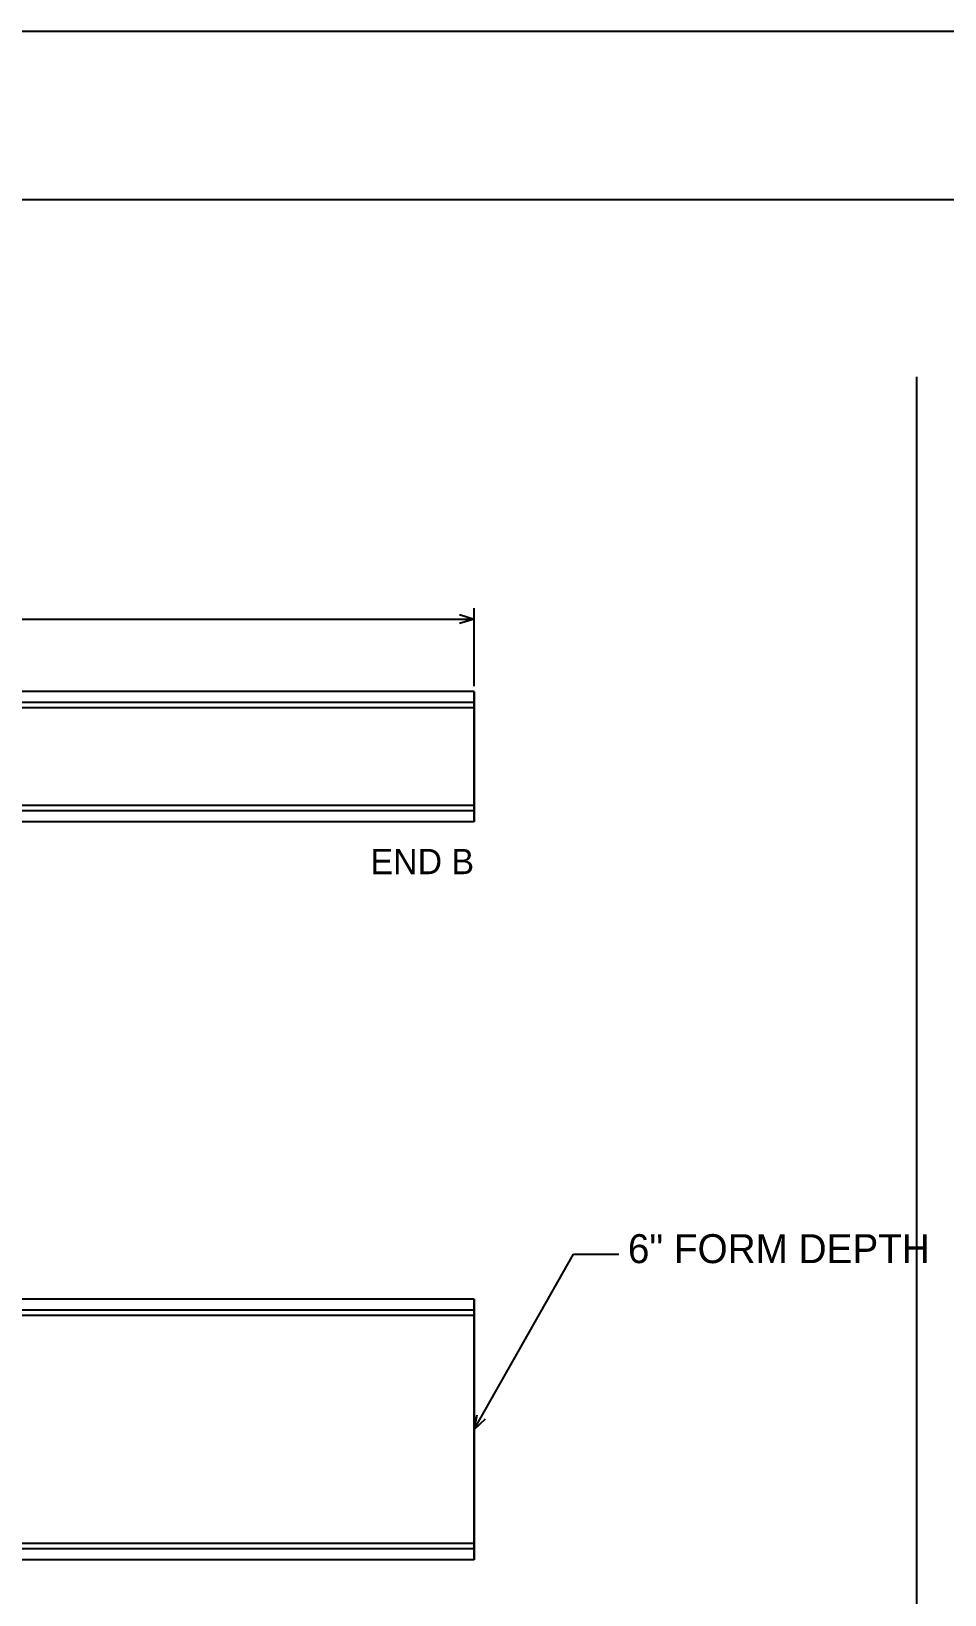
# Model space of a CAD drawing. Header units: inches. Extents: x 1.4 to 100.6, y 1.4 to 64.6.
# Drawn here: x 59.12 to 80.15, y 28.57 to 64.58 of the extents above; entities that cross this region are included whole.
import ezdxf
from ezdxf.enums import TextEntityAlignment as Align

# ---------------------------------------------------------------- set-up
doc = ezdxf.new("R2010")
doc.units = ezdxf.units.IN
doc.header["$MEASUREMENT"] = 0

msp = doc.modelspace()

# ---------------------------------------------------------------- linework, layer by layer
at = {"layer": 'ANNOTATION'}
for p, q in [((68.979, 51.146), (69.312, 51.042)), ((69.312, 49.5), (69.312, 51.292)), ((13.187, 51.042), (69.312, 51.042)), ((69.312, 51.042), (68.979, 50.938)), ((69.312, 32.375), (71.604, 36.417)), ((71.604, 36.417), (72.646, 36.417)), ((69.312, 32.375), (69.386, 32.716)), ((69.568, 32.614), (69.312, 32.375))]:
    msp.add_line(p, q, dxfattribs=at)
at = {"layer": 'OUTLINE'}
for p, q in [((1.417, 64.583), (100.583, 64.583)), ((1.417, 60.708), (100.583, 60.708)), ((79.5, 56.625), (79.5, 5.583)), ((69.312, 49.375), (13.187, 49.375)), ((69.312, 49.375), (13.187, 49.375)), ((69.312, 49.374), (69.312, 49.375)), ((69.312, 49.375), (69.312, 49.375)), ((69.312, 49.375), (69.312, 49.375)), ((69.312, 49.375), (69.312, 49.375)), ((69.312, 49.375), (69.312, 49.375)), ((69.312, 49.375), (69.312, 49.374)), ((69.312, 49.373), (69.312, 49.374)), ((69.312, 49.374), (69.312, 49.373)), ((69.312, 49.372), (69.312, 49.373)), ((69.312, 49.373), (69.312, 49.372)), ((69.312, 49.371), (69.312, 49.372)), ((69.312, 49.372), (69.312, 49.371)), ((69.312, 49.369), (69.312, 49.371)), ((69.312, 49.371), (69.312, 49.369)), ((69.312, 49.368), (69.312, 49.369)), ((69.312, 49.369), (69.312, 49.368)), ((69.312, 49.366), (69.312, 49.368)), ((69.312, 49.368), (69.312, 49.366)), ((69.312, 49.364), (69.312, 49.366)), ((69.312, 49.366), (69.312, 49.364)), ((69.312, 49.361), (69.312, 49.364)), ((69.312, 49.364), (69.312, 49.361)), ((69.312, 49.359), (69.312, 49.361)), ((69.312, 49.361), (69.312, 49.359)), ((69.312, 49.356), (69.312, 49.359)), ((69.312, 49.359), (69.312, 49.356)), ((69.312, 49.353), (69.312, 49.356)), ((69.312, 49.356), (69.312, 49.353)), ((69.312, 49.35), (69.312, 49.353)), ((69.312, 49.353), (69.312, 49.35)), ((69.312, 49.346), (69.312, 49.35)), ((69.312, 49.35), (69.312, 49.346)), ((69.312, 49.343), (69.312, 49.346)), ((69.312, 49.346), (69.312, 49.343)), ((69.312, 49.339), (69.312, 49.343)), ((69.312, 49.343), (69.312, 49.339)), ((69.312, 49.335), (69.312, 49.339)), ((69.312, 49.339), (69.312, 49.335)), ((69.312, 49.125), (13.187, 49.125)), ((69.312, 49.125), (13.187, 49.125)), ((69.312, 49), (13.187, 49)), ((69.312, 49), (13.187, 49)), ((69.312, 49), (13.187, 49)), ((69.312, 49), (13.187, 49)), ((69.312, 49.331), (69.312, 49.335)), ((69.312, 49.335), (69.312, 49.331)), ((69.312, 49.326), (69.312, 49.331)), ((69.312, 49.331), (69.312, 49.326)), ((69.312, 49.322), (69.312, 49.326)), ((69.312, 49.326), (69.312, 49.322)), ((69.312, 49.317), (69.312, 49.322)), ((69.312, 49.322), (69.312, 49.317)), ((69.312, 49.312), (69.312, 49.317)), ((69.312, 49.317), (69.312, 49.312)), ((69.312, 49.307), (69.312, 49.312)), ((69.312, 49.312), (69.312, 49.307)), ((69.312, 49.301), (69.312, 49.307)), ((69.312, 49.307), (69.312, 49.301)), ((69.312, 49.296), (69.312, 49.301)), ((69.312, 49.301), (69.312, 49.296)), ((69.312, 49.29), (69.312, 49.296)), ((69.312, 49.296), (69.312, 49.29)), ((69.312, 49.284), (69.312, 49.29)), ((69.312, 49.29), (69.312, 49.284)), ((69.312, 49.278), (69.312, 49.284)), ((69.312, 49.284), (69.312, 49.278)), ((69.312, 49.272), (69.312, 49.278)), ((69.312, 49.278), (69.312, 49.272)), ((69.312, 49.265), (69.312, 49.272)), ((69.312, 49.272), (69.312, 49.265)), ((69.312, 49.259), (69.312, 49.265)), ((69.312, 49.265), (69.312, 49.259)), ((69.312, 49.252), (69.312, 49.259)), ((69.312, 49.259), (69.312, 49.252)), ((69.312, 49.245), (69.312, 49.252)), ((69.312, 49.252), (69.312, 49.245)), ((69.312, 49.238), (69.312, 49.245)), ((69.312, 49.245), (69.312, 49.238)), ((69.312, 49.231), (69.312, 49.238)), ((69.312, 49.238), (69.312, 49.231)), ((69.312, 49.223), (69.312, 49.231)), ((69.312, 49.231), (69.312, 49.223)), ((69.312, 49.216), (69.312, 49.223)), ((69.312, 49.223), (69.312, 49.216)), ((69.312, 49.208), (69.312, 49.216)), ((69.312, 49.216), (69.312, 49.208)), ((69.312, 49.201), (69.312, 49.208)), ((69.312, 49.208), (69.312, 49.201)), ((69.312, 49.193), (69.312, 49.201)), ((69.312, 49.201), (69.312, 49.193)), ((69.312, 49.185), (69.312, 49.193)), ((69.312, 49.193), (69.312, 49.185)), ((69.312, 49.177), (69.312, 49.185)), ((69.312, 49.185), (69.312, 49.177)), ((69.312, 49.169), (69.312, 49.177)), ((69.312, 49.177), (69.312, 49.169)), ((69.312, 49.16), (69.312, 49.169)), ((69.312, 49.169), (69.312, 49.16)), ((69.312, 49.152), (69.312, 49.16)), ((69.312, 49.16), (69.312, 49.152)), ((69.312, 49.144), (69.312, 49.152)), ((69.312, 49.152), (69.312, 49.144)), ((69.312, 49.135), (69.312, 49.144)), ((69.312, 49.144), (69.312, 49.135)), ((69.312, 49.126), (69.312, 49.135)), ((69.312, 49.135), (69.312, 49.126)), ((69.312, 49.118), (69.312, 49.126)), ((69.312, 49.126), (69.312, 49.118)), ((69.312, 49.124), (69.312, 49.125)), ((69.312, 49.125), (69.312, 49.125)), ((69.312, 49.125), (69.312, 49.125)), ((69.312, 49.125), (69.312, 49.125)), ((69.312, 49.125), (69.312, 49.125)), ((69.312, 49.125), (69.312, 49.125)), ((69.312, 49.125), (69.312, 49.125)), ((69.312, 49.125), (69.312, 49.124)), ((69.312, 49.123), (69.312, 49.124)), ((69.312, 49.124), (69.312, 49.124)), ((69.312, 49.124), (69.312, 49.124)), ((69.312, 49.124), (69.312, 49.124)), ((69.312, 49.124), (69.312, 49.124)), ((69.312, 49.124), (69.312, 49.123)), ((69.312, 49.122), (69.312, 49.123)), ((69.312, 49.123), (69.312, 49.123)), ((69.312, 49.123), (69.312, 49.123)), ((69.312, 49.123), (69.312, 49.122)), ((69.312, 49.121), (69.312, 49.122)), ((69.312, 49.122), (69.312, 49.121)), ((69.312, 49.12), (69.312, 49.121)), ((69.312, 49.121), (69.312, 49.12)), ((69.312, 49.119), (69.312, 49.12)), ((69.312, 49.12), (69.312, 49.12)), ((69.312, 49.12), (69.312, 49.12)), ((69.312, 49.12), (69.312, 49.119)), ((69.312, 49.118), (69.312, 49.119)), ((69.312, 49.119), (69.312, 49.118)), ((69.312, 49.117), (69.312, 49.118)), ((69.312, 49.118), (69.312, 49.117)), ((69.312, 49.109), (69.312, 49.118)), ((69.312, 49.118), (69.312, 49.109)), ((69.312, 49.115), (69.312, 49.117)), ((69.312, 49.117), (69.312, 49.115)), ((69.312, 49.114), (69.312, 49.115)), ((69.312, 49.115), (69.312, 49.114)), ((69.312, 49.113), (69.312, 49.114)), ((69.312, 49.114), (69.312, 49.113)), ((69.312, 49.112), (69.312, 49.113)), ((69.312, 49.113), (69.312, 49.112)), ((69.312, 49.11), (69.312, 49.112)), ((69.312, 49.112), (69.312, 49.11)), ((69.312, 49.109), (69.312, 49.11)), ((69.312, 49.11), (69.312, 49.109)), ((69.312, 49.107), (69.312, 49.109)), ((69.312, 49.109), (69.312, 49.107)), ((69.312, 49.1), (69.312, 49.109)), ((69.312, 49.109), (69.312, 49.1)), ((69.312, 49.106), (69.312, 49.107)), ((69.312, 49.107), (69.312, 49.106)), ((69.312, 49.104), (69.312, 49.106)), ((69.312, 49.106), (69.312, 49.104)), ((69.312, 49.102), (69.312, 49.104)), ((69.312, 49.104), (69.312, 49.102)), ((69.312, 49.1), (69.312, 49.102)), ((69.312, 49.102), (69.312, 49.1)), ((69.312, 49.099), (69.312, 49.1)), ((69.312, 49.1), (69.312, 49.099)), ((69.312, 49.091), (69.312, 49.1)), ((69.312, 49.1), (69.312, 49.091)), ((69.312, 49.097), (69.312, 49.099)), ((69.312, 49.099), (69.312, 49.097)), ((69.312, 49.095), (69.312, 49.097)), ((69.312, 49.097), (69.312, 49.095)), ((69.312, 49.093), (69.312, 49.095)), ((69.312, 49.095), (69.312, 49.093)), ((69.312, 49.091), (69.312, 49.093)), ((69.312, 49.093), (69.312, 49.091)), ((69.312, 49.088), (69.312, 49.091)), ((69.312, 49.091), (69.312, 49.088)), ((69.312, 49.082), (69.312, 49.091)), ((69.312, 49.091), (69.312, 49.082)), ((69.312, 49.086), (69.312, 49.088)), ((69.312, 49.088), (69.312, 49.086)), ((69.312, 49.084), (69.312, 49.086)), ((69.312, 49.086), (69.312, 49.084)), ((69.312, 49.082), (69.312, 49.084)), ((69.312, 49.084), (69.312, 49.082)), ((69.312, 49.079), (69.312, 49.082)), ((69.312, 49.082), (69.312, 49.079)), ((69.312, 49.073), (69.312, 49.082)), ((69.312, 49.082), (69.312, 49.073)), ((69.312, 49.077), (69.312, 49.079)), ((69.312, 49.079), (69.312, 49.077)), ((69.312, 49.074), (69.312, 49.077)), ((69.312, 49.077), (69.312, 49.074)), ((69.312, 49.072), (69.312, 49.074)), ((69.312, 49.074), (69.312, 49.072)), ((69.312, 49.064), (69.312, 49.073)), ((69.312, 49.073), (69.312, 49.064)), ((69.312, 49.069), (69.312, 49.072)), ((69.312, 49.072), (69.312, 49.069)), ((69.312, 49.067), (69.312, 49.069)), ((69.312, 49.069), (69.312, 49.067)), ((69.312, 49.064), (69.312, 49.067)), ((69.312, 49.067), (69.312, 49.064)), ((69.312, 49.062), (69.312, 49.064)), ((69.312, 49.064), (69.312, 49.062)), ((69.312, 49.055), (69.312, 49.064)), ((69.312, 49.064), (69.312, 49.055)), ((69.312, 49.059), (69.312, 49.062)), ((69.312, 49.062), (69.312, 49.059)), ((69.312, 49.056), (69.312, 49.059)), ((69.312, 49.059), (69.312, 49.056)), ((69.312, 49.053), (69.312, 49.056)), ((69.312, 49.056), (69.312, 49.053)), ((69.312, 49.046), (69.312, 49.055)), ((69.312, 49.055), (69.312, 49.046)), ((69.312, 49.051), (69.312, 49.053)), ((69.312, 49.053), (69.312, 49.051)), ((69.312, 49.048), (69.312, 49.051)), ((69.312, 49.051), (69.312, 49.048)), ((69.312, 49.045), (69.312, 49.048)), ((69.312, 49.048), (69.312, 49.045)), ((69.312, 49.037), (69.312, 49.046)), ((69.312, 49.046), (69.312, 49.037)), ((69.312, 49.042), (69.312, 49.045)), ((69.312, 49.045), (69.312, 49.042)), ((69.312, 49.039), (69.312, 49.042)), ((69.312, 49.042), (69.312, 49.039)), ((69.312, 49.036), (69.312, 49.039)), ((69.312, 49.039), (69.312, 49.036)), ((69.312, 49.028), (69.312, 49.037)), ((69.312, 49.037), (69.312, 49.028)), ((69.312, 49.033), (69.312, 49.036)), ((69.312, 49.036), (69.312, 49.033)), ((69.312, 49.03), (69.312, 49.033)), ((69.312, 49.033), (69.312, 49.03)), ((69.312, 49.027), (69.312, 49.03)), ((69.312, 49.03), (69.312, 49.027)), ((69.312, 49.018), (69.312, 49.028)), ((69.312, 49.028), (69.312, 49.018)), ((69.312, 49.024), (69.312, 49.027)), ((69.312, 49.027), (69.312, 49.024)), ((69.312, 49.021), (69.312, 49.024)), ((69.312, 49.024), (69.312, 49.021)), ((69.312, 49.018), (69.312, 49.021)), ((69.312, 49.021), (69.312, 49.018)), ((69.312, 49.015), (69.312, 49.018)), ((69.312, 49.018), (69.312, 49.015)), ((69.312, 49.009), (69.312, 49.018)), ((69.312, 49.018), (69.312, 49.009)), ((69.312, 49.012), (69.312, 49.015)), ((69.312, 49.015), (69.312, 49.012)), ((69.312, 49.009), (69.312, 49.012)), ((69.312, 49.012), (69.312, 49.009)), ((69.312, 49.006), (69.312, 49.009)), ((69.312, 49.009), (69.312, 49.006)), ((69.312, 49), (69.312, 49.009)), ((69.312, 49.009), (69.312, 49)), ((69.312, 49.003), (69.312, 49.006)), ((69.312, 49.006), (69.312, 49.003)), ((69.312, 49), (69.312, 49.003)), ((69.312, 49.003), (69.312, 49)), ((69.312, 46.75), (69.312, 49)), ((69.312, 49), (69.312, 46.75)), ((69.312, 49), (69.312, 46.75)), ((69.312, 46.75), (69.312, 49)), ((69.312, 46.75), (13.187, 46.75)), ((69.312, 46.75), (13.187, 46.75)), ((69.312, 46.75), (13.187, 46.75)), ((69.312, 46.75), (13.187, 46.75)), ((69.312, 46.625), (13.187, 46.625)), ((69.312, 46.625), (13.187, 46.625)), ((69.312, 46.747), (69.312, 46.75)), ((69.312, 46.75), (69.312, 46.747)), ((69.312, 46.75), (69.312, 46.741)), ((69.312, 46.741), (69.312, 46.75)), ((69.312, 46.744), (69.312, 46.747)), ((69.312, 46.747), (69.312, 46.744)), ((69.312, 46.741), (69.312, 46.744)), ((69.312, 46.744), (69.312, 46.741)), ((69.312, 46.738), (69.312, 46.741)), ((69.312, 46.741), (69.312, 46.738)), ((69.312, 46.741), (69.312, 46.732)), ((69.312, 46.732), (69.312, 46.741)), ((69.312, 46.735), (69.312, 46.738)), ((69.312, 46.738), (69.312, 46.735)), ((69.312, 46.732), (69.312, 46.735)), ((69.312, 46.735), (69.312, 46.732)), ((69.312, 46.729), (69.312, 46.732)), ((69.312, 46.732), (69.312, 46.729)), ((69.312, 46.732), (69.312, 46.722)), ((69.312, 46.722), (69.312, 46.732)), ((69.312, 46.726), (69.312, 46.729)), ((69.312, 46.729), (69.312, 46.726)), ((69.312, 46.723), (69.312, 46.726)), ((69.312, 46.726), (69.312, 46.723)), ((69.312, 46.72), (69.312, 46.723)), ((69.312, 46.723), (69.312, 46.72)), ((69.312, 46.722), (69.312, 46.713)), ((69.312, 46.713), (69.312, 46.722)), ((69.312, 46.717), (69.312, 46.72)), ((69.312, 46.72), (69.312, 46.717)), ((69.312, 46.714), (69.312, 46.717)), ((69.312, 46.717), (69.312, 46.714)), ((69.312, 46.711), (69.312, 46.714)), ((69.312, 46.714), (69.312, 46.711)), ((69.312, 46.713), (69.312, 46.704)), ((69.312, 46.704), (69.312, 46.713)), ((69.312, 46.708), (69.312, 46.711)), ((69.312, 46.711), (69.312, 46.708)), ((69.312, 46.705), (69.312, 46.708)), ((69.312, 46.708), (69.312, 46.705)), ((69.312, 46.702), (69.312, 46.705)), ((69.312, 46.705), (69.312, 46.702)), ((69.312, 46.704), (69.312, 46.695)), ((69.312, 46.695), (69.312, 46.704)), ((69.312, 46.699), (69.312, 46.702)), ((69.312, 46.702), (69.312, 46.699)), ((69.312, 46.697), (69.312, 46.699)), ((69.312, 46.699), (69.312, 46.697)), ((69.312, 46.694), (69.312, 46.697)), ((69.312, 46.697), (69.312, 46.694)), ((69.312, 46.695), (69.312, 46.686)), ((69.312, 46.686), (69.312, 46.695)), ((69.312, 46.691), (69.312, 46.694)), ((69.312, 46.694), (69.312, 46.691)), ((69.312, 46.688), (69.312, 46.691)), ((69.312, 46.691), (69.312, 46.688)), ((69.312, 46.686), (69.312, 46.688)), ((69.312, 46.688), (69.312, 46.686)), ((69.312, 46.683), (69.312, 46.686)), ((69.312, 46.686), (69.312, 46.683)), ((69.312, 46.686), (69.312, 46.677)), ((69.312, 46.677), (69.312, 46.686)), ((69.312, 46.681), (69.312, 46.683)), ((69.312, 46.683), (69.312, 46.681)), ((69.312, 46.678), (69.312, 46.681)), ((69.312, 46.681), (69.312, 46.678)), ((69.312, 46.676), (69.312, 46.678)), ((69.312, 46.678), (69.312, 46.676)), ((69.312, 46.677), (69.312, 46.668)), ((69.312, 46.668), (69.312, 46.677)), ((69.312, 46.673), (69.312, 46.676)), ((69.312, 46.676), (69.312, 46.673)), ((69.312, 46.671), (69.312, 46.673)), ((69.312, 46.673), (69.312, 46.671)), ((69.312, 46.668), (69.312, 46.671)), ((69.312, 46.671), (69.312, 46.668)), ((69.312, 46.666), (69.312, 46.668)), ((69.312, 46.668), (69.312, 46.666)), ((69.312, 46.668), (69.312, 46.659)), ((69.312, 46.659), (69.312, 46.668)), ((69.312, 46.664), (69.312, 46.666)), ((69.312, 46.666), (69.312, 46.664)), ((69.312, 46.662), (69.312, 46.664)), ((69.312, 46.664), (69.312, 46.662)), ((69.312, 46.659), (69.312, 46.662)), ((69.312, 46.662), (69.312, 46.659)), ((69.312, 46.657), (69.312, 46.659)), ((69.312, 46.659), (69.312, 46.657)), ((69.312, 46.659), (69.312, 46.65)), ((69.312, 46.65), (69.312, 46.659)), ((69.312, 46.655), (69.312, 46.657)), ((69.312, 46.657), (69.312, 46.655)), ((69.312, 46.653), (69.312, 46.655)), ((69.312, 46.655), (69.312, 46.653)), ((69.312, 46.651), (69.312, 46.653)), ((69.312, 46.653), (69.312, 46.651)), ((69.312, 46.65), (69.312, 46.651)), ((69.312, 46.651), (69.312, 46.65)), ((69.312, 46.648), (69.312, 46.65)), ((69.312, 46.65), (69.312, 46.648)), ((69.312, 46.65), (69.312, 46.641)), ((69.312, 46.641), (69.312, 46.65)), ((69.312, 46.646), (69.312, 46.648)), ((69.312, 46.648), (69.312, 46.646)), ((69.312, 46.644), (69.312, 46.646)), ((69.312, 46.646), (69.312, 46.644)), ((69.312, 46.643), (69.312, 46.644)), ((69.312, 46.644), (69.312, 46.643)), ((69.312, 46.641), (69.312, 46.643)), ((69.312, 46.643), (69.312, 46.641)), ((69.312, 46.64), (69.312, 46.641)), ((69.312, 46.641), (69.312, 46.64)), ((69.312, 46.641), (69.312, 46.632)), ((69.312, 46.632), (69.312, 46.641)), ((69.312, 46.638), (69.312, 46.64)), ((69.312, 46.64), (69.312, 46.638)), ((69.312, 46.637), (69.312, 46.638)), ((69.312, 46.638), (69.312, 46.637)), ((69.312, 46.636), (69.312, 46.637)), ((69.312, 46.637), (69.312, 46.636)), ((69.312, 46.635), (69.312, 46.636)), ((69.312, 46.636), (69.312, 46.635)), ((69.312, 46.633), (69.312, 46.635)), ((69.312, 46.635), (69.312, 46.633)), ((69.312, 46.632), (69.312, 46.633)), ((69.312, 46.633), (69.312, 46.632)), ((69.312, 46.631), (69.312, 46.632)), ((69.312, 46.632), (69.312, 46.631)), ((69.312, 46.632), (69.312, 46.624)), ((69.312, 46.624), (69.312, 46.632)), ((69.312, 46.63), (69.312, 46.631)), ((69.312, 46.631), (69.312, 46.63)), ((69.312, 46.629), (69.312, 46.63)), ((69.312, 46.63), (69.312, 46.63)), ((69.312, 46.63), (69.312, 46.63)), ((69.312, 46.63), (69.312, 46.629)), ((69.312, 46.628), (69.312, 46.629)), ((69.312, 46.629), (69.312, 46.628)), ((69.312, 46.627), (69.312, 46.628)), ((69.312, 46.628), (69.312, 46.627)), ((69.312, 46.626), (69.312, 46.627)), ((69.312, 46.627), (69.312, 46.627)), ((69.312, 46.627), (69.312, 46.627)), ((69.312, 46.627), (69.312, 46.626)), ((69.312, 46.625), (69.312, 46.626)), ((69.312, 46.626), (69.312, 46.626)), ((69.312, 46.626), (69.312, 46.626)), ((69.312, 46.626), (69.312, 46.626)), ((69.312, 46.626), (69.312, 46.626)), ((69.312, 46.626), (69.312, 46.625)), ((69.312, 46.625), (69.312, 46.625)), ((69.312, 46.625), (69.312, 46.625)), ((69.312, 46.625), (69.312, 46.625)), ((69.312, 46.625), (69.312, 46.625)), ((69.312, 46.625), (69.312, 46.625)), ((69.312, 46.625), (69.312, 46.625)), ((69.312, 46.624), (69.312, 46.615)), ((69.312, 46.615), (69.312, 46.624)), ((69.312, 46.615), (69.312, 46.606)), ((69.312, 46.606), (69.312, 46.615)), ((69.312, 46.606), (69.312, 46.598)), ((69.312, 46.598), (69.312, 46.606)), ((69.312, 46.598), (69.312, 46.59)), ((69.312, 46.59), (69.312, 46.598)), ((69.312, 46.59), (69.312, 46.581)), ((69.312, 46.581), (69.312, 46.59)), ((69.312, 46.581), (69.312, 46.573)), ((69.312, 46.573), (69.312, 46.581)), ((69.312, 46.573), (69.312, 46.565)), ((69.312, 46.565), (69.312, 46.573)), ((69.312, 46.565), (69.312, 46.557)), ((69.312, 46.557), (69.312, 46.565)), ((69.312, 46.557), (69.312, 46.549)), ((69.312, 46.549), (69.312, 46.557)), ((69.312, 46.549), (69.312, 46.542)), ((69.312, 46.542), (69.312, 46.549)), ((69.312, 46.542), (69.312, 46.534)), ((69.312, 46.534), (69.312, 46.542)), ((69.312, 46.534), (69.312, 46.527)), ((69.312, 46.527), (69.312, 46.534)), ((69.312, 46.527), (69.312, 46.519)), ((69.312, 46.519), (69.312, 46.527)), ((69.312, 46.519), (69.312, 46.512)), ((69.312, 46.512), (69.312, 46.519)), ((69.312, 46.512), (69.312, 46.505)), ((69.312, 46.505), (69.312, 46.512)), ((69.312, 46.505), (69.312, 46.498)), ((69.312, 46.498), (69.312, 46.505)), ((69.312, 46.498), (69.312, 46.491)), ((69.312, 46.491), (69.312, 46.498)), ((69.312, 46.491), (69.312, 46.485)), ((69.312, 46.485), (69.312, 46.491)), ((69.312, 46.485), (69.312, 46.478)), ((69.312, 46.478), (69.312, 46.485)), ((69.312, 46.478), (69.312, 46.472)), ((69.312, 46.472), (69.312, 46.478)), ((69.312, 46.472), (69.312, 46.466)), ((69.312, 46.466), (69.312, 46.472)), ((69.312, 46.466), (69.312, 46.46)), ((69.312, 46.46), (69.312, 46.466)), ((69.312, 46.46), (69.312, 46.454)), ((69.312, 46.454), (69.312, 46.46)), ((69.312, 46.375), (13.187, 46.375)), ((69.312, 46.375), (13.187, 46.375)), ((69.312, 46.454), (69.312, 46.449)), ((69.312, 46.449), (69.312, 46.454)), ((69.312, 46.449), (69.312, 46.443)), ((69.312, 46.443), (69.312, 46.449)), ((69.312, 46.443), (69.312, 46.438)), ((69.312, 46.438), (69.312, 46.443)), ((69.312, 46.438), (69.312, 46.433)), ((69.312, 46.433), (69.312, 46.438)), ((69.312, 46.433), (69.312, 46.428)), ((69.312, 46.428), (69.312, 46.433)), ((69.312, 46.428), (69.312, 46.424)), ((69.312, 46.424), (69.312, 46.428)), ((69.312, 46.424), (69.312, 46.419)), ((69.312, 46.419), (69.312, 46.424)), ((69.312, 46.419), (69.312, 46.415)), ((69.312, 46.415), (69.312, 46.419)), ((69.312, 46.415), (69.312, 46.411)), ((69.312, 46.411), (69.312, 46.415)), ((69.312, 46.411), (69.312, 46.407)), ((69.312, 46.407), (69.312, 46.411)), ((69.312, 46.407), (69.312, 46.404)), ((69.312, 46.404), (69.312, 46.407)), ((69.312, 46.404), (69.312, 46.4)), ((69.312, 46.4), (69.312, 46.404)), ((69.312, 46.4), (69.312, 46.397)), ((69.312, 46.397), (69.312, 46.4)), ((69.312, 46.397), (69.312, 46.394)), ((69.312, 46.394), (69.312, 46.397)), ((69.312, 46.394), (69.312, 46.391)), ((69.312, 46.391), (69.312, 46.394)), ((69.312, 46.391), (69.312, 46.389)), ((69.312, 46.389), (69.312, 46.391)), ((69.312, 46.389), (69.312, 46.386)), ((69.312, 46.386), (69.312, 46.389)), ((69.312, 46.386), (69.312, 46.384)), ((69.312, 46.384), (69.312, 46.386)), ((69.312, 46.384), (69.312, 46.382)), ((69.312, 46.382), (69.312, 46.384)), ((69.312, 46.382), (69.312, 46.381)), ((69.312, 46.381), (69.312, 46.382)), ((69.312, 46.381), (69.312, 46.379)), ((69.312, 46.379), (69.312, 46.381)), ((69.312, 46.379), (69.312, 46.378)), ((69.312, 46.378), (69.312, 46.379)), ((69.312, 46.378), (69.312, 46.377)), ((69.312, 46.377), (69.312, 46.378)), ((69.312, 46.377), (69.312, 46.376)), ((69.312, 46.376), (69.312, 46.377)), ((69.312, 46.376), (69.312, 46.375)), ((69.312, 46.375), (69.312, 46.376)), ((69.312, 46.375), (69.312, 46.375)), ((69.312, 46.375), (69.312, 46.375)), ((69.312, 46.375), (69.312, 46.375)), ((69.312, 46.375), (69.312, 46.375)), ((69.312, 35.375), (13.187, 35.375)), ((69.312, 35.375), (13.187, 35.375)), ((69.312, 35.374), (69.312, 35.375)), ((69.312, 35.375), (69.312, 35.375)), ((69.312, 35.375), (69.312, 35.375)), ((69.312, 35.375), (69.312, 35.375)), ((69.312, 35.375), (69.312, 35.375)), ((69.312, 35.375), (69.312, 35.374)), ((69.312, 35.373), (69.312, 35.374)), ((69.312, 35.374), (69.312, 35.373)), ((69.312, 35.372), (69.312, 35.373)), ((69.312, 35.373), (69.312, 35.372)), ((69.312, 35.371), (69.312, 35.372)), ((69.312, 35.372), (69.312, 35.371)), ((69.312, 35.369), (69.312, 35.371)), ((69.312, 35.371), (69.312, 35.369)), ((69.312, 35.368), (69.312, 35.369)), ((69.312, 35.369), (69.312, 35.368)), ((69.312, 35.366), (69.312, 35.368)), ((69.312, 35.368), (69.312, 35.366)), ((69.312, 35.364), (69.312, 35.366)), ((69.312, 35.366), (69.312, 35.364)), ((69.312, 35.361), (69.312, 35.364)), ((69.312, 35.364), (69.312, 35.361)), ((69.312, 35.359), (69.312, 35.361)), ((69.312, 35.361), (69.312, 35.359)), ((69.312, 35.356), (69.312, 35.359)), ((69.312, 35.359), (69.312, 35.356)), ((69.312, 35.353), (69.312, 35.356)), ((69.312, 35.356), (69.312, 35.353)), ((69.312, 35.35), (69.312, 35.353)), ((69.312, 35.353), (69.312, 35.35)), ((69.312, 35.346), (69.312, 35.35)), ((69.312, 35.35), (69.312, 35.346)), ((69.312, 35.343), (69.312, 35.346)), ((69.312, 35.346), (69.312, 35.343)), ((69.312, 35.339), (69.312, 35.343)), ((69.312, 35.343), (69.312, 35.339)), ((69.312, 35.335), (69.312, 35.339)), ((69.312, 35.339), (69.312, 35.335)), ((69.312, 35.331), (69.312, 35.335)), ((69.312, 35.335), (69.312, 35.331)), ((69.312, 35.326), (69.312, 35.331)), ((69.312, 35.331), (69.312, 35.326)), ((69.312, 35.322), (69.312, 35.326)), ((69.312, 35.326), (69.312, 35.322)), ((69.312, 35.317), (69.312, 35.322)), ((69.312, 35.322), (69.312, 35.317)), ((69.312, 35.312), (69.312, 35.317)), ((69.312, 35.317), (69.312, 35.312)), ((69.312, 35.307), (69.312, 35.312)), ((69.312, 35.312), (69.312, 35.307)), ((69.312, 35.301), (69.312, 35.307)), ((69.312, 35.307), (69.312, 35.301)), ((69.312, 35.296), (69.312, 35.301)), ((69.312, 35.301), (69.312, 35.296)), ((69.312, 35.29), (69.312, 35.296)), ((69.312, 35.296), (69.312, 35.29)), ((69.312, 35.125), (13.187, 35.125)), ((69.312, 35.125), (13.187, 35.125)), ((69.312, 35), (13.187, 35)), ((69.312, 35), (13.187, 35)), ((69.312, 35), (13.187, 35)), ((69.312, 35), (13.187, 35)), ((69.312, 35.284), (69.312, 35.29)), ((69.312, 35.29), (69.312, 35.284)), ((69.312, 35.278), (69.312, 35.284)), ((69.312, 35.284), (69.312, 35.278)), ((69.312, 35.272), (69.312, 35.278)), ((69.312, 35.278), (69.312, 35.272)), ((69.312, 35.265), (69.312, 35.272)), ((69.312, 35.272), (69.312, 35.265)), ((69.312, 35.259), (69.312, 35.265)), ((69.312, 35.265), (69.312, 35.259)), ((69.312, 35.252), (69.312, 35.259)), ((69.312, 35.259), (69.312, 35.252)), ((69.312, 35.245), (69.312, 35.252)), ((69.312, 35.252), (69.312, 35.245)), ((69.312, 35.238), (69.312, 35.245)), ((69.312, 35.245), (69.312, 35.238)), ((69.312, 35.231), (69.312, 35.238)), ((69.312, 35.238), (69.312, 35.231)), ((69.312, 35.223), (69.312, 35.231)), ((69.312, 35.231), (69.312, 35.223)), ((69.312, 35.216), (69.312, 35.223)), ((69.312, 35.223), (69.312, 35.216)), ((69.312, 35.208), (69.312, 35.216)), ((69.312, 35.216), (69.312, 35.208)), ((69.312, 35.201), (69.312, 35.208)), ((69.312, 35.208), (69.312, 35.201)), ((69.312, 35.193), (69.312, 35.201)), ((69.312, 35.201), (69.312, 35.193)), ((69.312, 35.185), (69.312, 35.193)), ((69.312, 35.193), (69.312, 35.185)), ((69.312, 35.177), (69.312, 35.185)), ((69.312, 35.185), (69.312, 35.177)), ((69.312, 35.169), (69.312, 35.177)), ((69.312, 35.177), (69.312, 35.169)), ((69.312, 35.16), (69.312, 35.169)), ((69.312, 35.169), (69.312, 35.16)), ((69.312, 35.152), (69.312, 35.16)), ((69.312, 35.16), (69.312, 35.152)), ((69.312, 35.144), (69.312, 35.152)), ((69.312, 35.152), (69.312, 35.144)), ((69.312, 35.135), (69.312, 35.144)), ((69.312, 35.144), (69.312, 35.135)), ((69.312, 35.126), (69.312, 35.135)), ((69.312, 35.135), (69.312, 35.126)), ((69.312, 35.118), (69.312, 35.126)), ((69.312, 35.126), (69.312, 35.118)), ((69.312, 35.124), (69.312, 35.125)), ((69.312, 35.125), (69.312, 35.125)), ((69.312, 35.125), (69.312, 35.125)), ((69.312, 35.125), (69.312, 35.125)), ((69.312, 35.125), (69.312, 35.125)), ((69.312, 35.125), (69.312, 35.125)), ((69.312, 35.125), (69.312, 35.125)), ((69.312, 35.125), (69.312, 35.124)), ((69.312, 35.123), (69.312, 35.124)), ((69.312, 35.124), (69.312, 35.124)), ((69.312, 35.124), (69.312, 35.124)), ((69.312, 35.124), (69.312, 35.124)), ((69.312, 35.124), (69.312, 35.124)), ((69.312, 35.124), (69.312, 35.123)), ((69.312, 35.122), (69.312, 35.123)), ((69.312, 35.123), (69.312, 35.123)), ((69.312, 35.123), (69.312, 35.123)), ((69.312, 35.123), (69.312, 35.122)), ((69.312, 35.121), (69.312, 35.122)), ((69.312, 35.122), (69.312, 35.121)), ((69.312, 35.12), (69.312, 35.121)), ((69.312, 35.121), (69.312, 35.12)), ((69.312, 35.119), (69.312, 35.12)), ((69.312, 35.12), (69.312, 35.12)), ((69.312, 35.12), (69.312, 35.12)), ((69.312, 35.12), (69.312, 35.119)), ((69.312, 35.118), (69.312, 35.119)), ((69.312, 35.119), (69.312, 35.118)), ((69.312, 35.117), (69.312, 35.118)), ((69.312, 35.118), (69.312, 35.117)), ((69.312, 35.109), (69.312, 35.118)), ((69.312, 35.118), (69.312, 35.109)), ((69.312, 35.115), (69.312, 35.117)), ((69.312, 35.117), (69.312, 35.115)), ((69.312, 35.114), (69.312, 35.115)), ((69.312, 35.115), (69.312, 35.114)), ((69.312, 35.113), (69.312, 35.114)), ((69.312, 35.114), (69.312, 35.113)), ((69.312, 35.112), (69.312, 35.113)), ((69.312, 35.113), (69.312, 35.112)), ((69.312, 35.11), (69.312, 35.112)), ((69.312, 35.112), (69.312, 35.11)), ((69.312, 35.109), (69.312, 35.11)), ((69.312, 35.11), (69.312, 35.109)), ((69.312, 35.107), (69.312, 35.109)), ((69.312, 35.109), (69.312, 35.107)), ((69.312, 35.1), (69.312, 35.109)), ((69.312, 35.109), (69.312, 35.1)), ((69.312, 35.106), (69.312, 35.107)), ((69.312, 35.107), (69.312, 35.106)), ((69.312, 35.104), (69.312, 35.106)), ((69.312, 35.106), (69.312, 35.104)), ((69.312, 35.102), (69.312, 35.104)), ((69.312, 35.104), (69.312, 35.102)), ((69.312, 35.1), (69.312, 35.102)), ((69.312, 35.102), (69.312, 35.1)), ((69.312, 35.099), (69.312, 35.1)), ((69.312, 35.1), (69.312, 35.099)), ((69.312, 35.091), (69.312, 35.1)), ((69.312, 35.1), (69.312, 35.091)), ((69.312, 35.097), (69.312, 35.099)), ((69.312, 35.099), (69.312, 35.097)), ((69.312, 35.095), (69.312, 35.097)), ((69.312, 35.097), (69.312, 35.095)), ((69.312, 35.093), (69.312, 35.095)), ((69.312, 35.095), (69.312, 35.093)), ((69.312, 35.091), (69.312, 35.093)), ((69.312, 35.093), (69.312, 35.091)), ((69.312, 35.088), (69.312, 35.091)), ((69.312, 35.091), (69.312, 35.088)), ((69.312, 35.082), (69.312, 35.091)), ((69.312, 35.091), (69.312, 35.082)), ((69.312, 35.086), (69.312, 35.088)), ((69.312, 35.088), (69.312, 35.086)), ((69.312, 35.084), (69.312, 35.086)), ((69.312, 35.086), (69.312, 35.084)), ((69.312, 35.082), (69.312, 35.084)), ((69.312, 35.084), (69.312, 35.082)), ((69.312, 35.079), (69.312, 35.082)), ((69.312, 35.082), (69.312, 35.079)), ((69.312, 35.073), (69.312, 35.082)), ((69.312, 35.082), (69.312, 35.073)), ((69.312, 35.077), (69.312, 35.079)), ((69.312, 35.079), (69.312, 35.077)), ((69.312, 35.074), (69.312, 35.077)), ((69.312, 35.077), (69.312, 35.074)), ((69.312, 35.072), (69.312, 35.074)), ((69.312, 35.074), (69.312, 35.072)), ((69.312, 35.064), (69.312, 35.073)), ((69.312, 35.073), (69.312, 35.064)), ((69.312, 35.069), (69.312, 35.072)), ((69.312, 35.072), (69.312, 35.069)), ((69.312, 35.067), (69.312, 35.069)), ((69.312, 35.069), (69.312, 35.067)), ((69.312, 35.064), (69.312, 35.067)), ((69.312, 35.067), (69.312, 35.064)), ((69.312, 35.062), (69.312, 35.064)), ((69.312, 35.064), (69.312, 35.062)), ((69.312, 35.055), (69.312, 35.064)), ((69.312, 35.064), (69.312, 35.055)), ((69.312, 35.059), (69.312, 35.062)), ((69.312, 35.062), (69.312, 35.059)), ((69.312, 35.056), (69.312, 35.059)), ((69.312, 35.059), (69.312, 35.056)), ((69.312, 35.053), (69.312, 35.056)), ((69.312, 35.056), (69.312, 35.053)), ((69.312, 35.046), (69.312, 35.055)), ((69.312, 35.055), (69.312, 35.046)), ((69.312, 35.051), (69.312, 35.053)), ((69.312, 35.053), (69.312, 35.051)), ((69.312, 35.048), (69.312, 35.051)), ((69.312, 35.051), (69.312, 35.048)), ((69.312, 35.045), (69.312, 35.048)), ((69.312, 35.048), (69.312, 35.045)), ((69.312, 35.037), (69.312, 35.046)), ((69.312, 35.046), (69.312, 35.037)), ((69.312, 35.042), (69.312, 35.045)), ((69.312, 35.045), (69.312, 35.042)), ((69.312, 35.039), (69.312, 35.042)), ((69.312, 35.042), (69.312, 35.039)), ((69.312, 35.036), (69.312, 35.039)), ((69.312, 35.039), (69.312, 35.036)), ((69.312, 35.028), (69.312, 35.037)), ((69.312, 35.037), (69.312, 35.028)), ((69.312, 35.033), (69.312, 35.036)), ((69.312, 35.036), (69.312, 35.033)), ((69.312, 35.03), (69.312, 35.033)), ((69.312, 35.033), (69.312, 35.03)), ((69.312, 35.027), (69.312, 35.03)), ((69.312, 35.03), (69.312, 35.027)), ((69.312, 35.018), (69.312, 35.028)), ((69.312, 35.028), (69.312, 35.018)), ((69.312, 35.024), (69.312, 35.027)), ((69.312, 35.027), (69.312, 35.024)), ((69.312, 35.021), (69.312, 35.024)), ((69.312, 35.024), (69.312, 35.021)), ((69.312, 35.018), (69.312, 35.021)), ((69.312, 35.021), (69.312, 35.018)), ((69.312, 35.015), (69.312, 35.018)), ((69.312, 35.018), (69.312, 35.015)), ((69.312, 35.009), (69.312, 35.018)), ((69.312, 35.018), (69.312, 35.009)), ((69.312, 35.012), (69.312, 35.015)), ((69.312, 35.015), (69.312, 35.012)), ((69.312, 35.009), (69.312, 35.012)), ((69.312, 35.012), (69.312, 35.009)), ((69.312, 35.006), (69.312, 35.009)), ((69.312, 35.009), (69.312, 35.006)), ((69.312, 35), (69.312, 35.009)), ((69.312, 35.009), (69.312, 35)), ((69.312, 35.003), (69.312, 35.006)), ((69.312, 35.006), (69.312, 35.003)), ((69.312, 35), (69.312, 35.003)), ((69.312, 35.003), (69.312, 35)), ((69.312, 29.75), (69.312, 35)), ((69.312, 29.75), (69.312, 35)), ((69.312, 35), (69.312, 29.75)), ((69.312, 35), (69.312, 29.75)), ((69.312, 29.75), (13.187, 29.75)), ((69.312, 29.75), (13.187, 29.75)), ((69.312, 29.75), (13.187, 29.75)), ((69.312, 29.75), (13.187, 29.75)), ((69.312, 29.625), (13.187, 29.625)), ((69.312, 29.625), (13.187, 29.625)), ((69.312, 29.747), (69.312, 29.75)), ((69.312, 29.741), (69.312, 29.75)), ((69.312, 29.75), (69.312, 29.747)), ((69.312, 29.75), (69.312, 29.741)), ((69.312, 29.744), (69.312, 29.747)), ((69.312, 29.747), (69.312, 29.744)), ((69.312, 29.741), (69.312, 29.744)), ((69.312, 29.744), (69.312, 29.741)), ((69.312, 29.738), (69.312, 29.741)), ((69.312, 29.732), (69.312, 29.741)), ((69.312, 29.741), (69.312, 29.738)), ((69.312, 29.741), (69.312, 29.732)), ((69.312, 29.735), (69.312, 29.738)), ((69.312, 29.738), (69.312, 29.735)), ((69.312, 29.732), (69.312, 29.735)), ((69.312, 29.735), (69.312, 29.732)), ((69.312, 29.729), (69.312, 29.732)), ((69.312, 29.722), (69.312, 29.732)), ((69.312, 29.732), (69.312, 29.729)), ((69.312, 29.732), (69.312, 29.722)), ((69.312, 29.726), (69.312, 29.729)), ((69.312, 29.729), (69.312, 29.726)), ((69.312, 29.723), (69.312, 29.726)), ((69.312, 29.726), (69.312, 29.723)), ((69.312, 29.72), (69.312, 29.723)), ((69.312, 29.723), (69.312, 29.72)), ((69.312, 29.713), (69.312, 29.722)), ((69.312, 29.722), (69.312, 29.713)), ((69.312, 29.717), (69.312, 29.72)), ((69.312, 29.72), (69.312, 29.717)), ((69.312, 29.714), (69.312, 29.717)), ((69.312, 29.717), (69.312, 29.714)), ((69.312, 29.711), (69.312, 29.714)), ((69.312, 29.714), (69.312, 29.711)), ((69.312, 29.704), (69.312, 29.713)), ((69.312, 29.713), (69.312, 29.704)), ((69.312, 29.708), (69.312, 29.711)), ((69.312, 29.711), (69.312, 29.708)), ((69.312, 29.705), (69.312, 29.708)), ((69.312, 29.708), (69.312, 29.705)), ((69.312, 29.702), (69.312, 29.705)), ((69.312, 29.705), (69.312, 29.702)), ((69.312, 29.695), (69.312, 29.704)), ((69.312, 29.704), (69.312, 29.695)), ((69.312, 29.699), (69.312, 29.702)), ((69.312, 29.702), (69.312, 29.699)), ((69.312, 29.697), (69.312, 29.699)), ((69.312, 29.699), (69.312, 29.697)), ((69.312, 29.694), (69.312, 29.697)), ((69.312, 29.697), (69.312, 29.694)), ((69.312, 29.686), (69.312, 29.695)), ((69.312, 29.695), (69.312, 29.686)), ((69.312, 29.691), (69.312, 29.694)), ((69.312, 29.694), (69.312, 29.691)), ((69.312, 29.688), (69.312, 29.691)), ((69.312, 29.691), (69.312, 29.688)), ((69.312, 29.686), (69.312, 29.688)), ((69.312, 29.688), (69.312, 29.686)), ((69.312, 29.683), (69.312, 29.686)), ((69.312, 29.677), (69.312, 29.686)), ((69.312, 29.686), (69.312, 29.683)), ((69.312, 29.686), (69.312, 29.677)), ((69.312, 29.681), (69.312, 29.683)), ((69.312, 29.683), (69.312, 29.681)), ((69.312, 29.678), (69.312, 29.681)), ((69.312, 29.681), (69.312, 29.678)), ((69.312, 29.676), (69.312, 29.678)), ((69.312, 29.678), (69.312, 29.676)), ((69.312, 29.668), (69.312, 29.677)), ((69.312, 29.677), (69.312, 29.668)), ((69.312, 29.673), (69.312, 29.676)), ((69.312, 29.676), (69.312, 29.673)), ((69.312, 29.671), (69.312, 29.673)), ((69.312, 29.673), (69.312, 29.671)), ((69.312, 29.668), (69.312, 29.671)), ((69.312, 29.671), (69.312, 29.668)), ((69.312, 29.666), (69.312, 29.668)), ((69.312, 29.659), (69.312, 29.668)), ((69.312, 29.668), (69.312, 29.666)), ((69.312, 29.668), (69.312, 29.659)), ((69.312, 29.664), (69.312, 29.666)), ((69.312, 29.666), (69.312, 29.664)), ((69.312, 29.662), (69.312, 29.664)), ((69.312, 29.664), (69.312, 29.662)), ((69.312, 29.659), (69.312, 29.662)), ((69.312, 29.662), (69.312, 29.659)), ((69.312, 29.657), (69.312, 29.659)), ((69.312, 29.65), (69.312, 29.659)), ((69.312, 29.659), (69.312, 29.657)), ((69.312, 29.659), (69.312, 29.65)), ((69.312, 29.655), (69.312, 29.657)), ((69.312, 29.657), (69.312, 29.655)), ((69.312, 29.653), (69.312, 29.655)), ((69.312, 29.655), (69.312, 29.653)), ((69.312, 29.651), (69.312, 29.653)), ((69.312, 29.653), (69.312, 29.651)), ((69.312, 29.65), (69.312, 29.651)), ((69.312, 29.651), (69.312, 29.65)), ((69.312, 29.648), (69.312, 29.65)), ((69.312, 29.641), (69.312, 29.65)), ((69.312, 29.65), (69.312, 29.648)), ((69.312, 29.65), (69.312, 29.641)), ((69.312, 29.646), (69.312, 29.648)), ((69.312, 29.648), (69.312, 29.646)), ((69.312, 29.644), (69.312, 29.646)), ((69.312, 29.646), (69.312, 29.644)), ((69.312, 29.643), (69.312, 29.644)), ((69.312, 29.644), (69.312, 29.643)), ((69.312, 29.641), (69.312, 29.643)), ((69.312, 29.643), (69.312, 29.641)), ((69.312, 29.64), (69.312, 29.641)), ((69.312, 29.632), (69.312, 29.641)), ((69.312, 29.641), (69.312, 29.64)), ((69.312, 29.641), (69.312, 29.632)), ((69.312, 29.638), (69.312, 29.64)), ((69.312, 29.64), (69.312, 29.638)), ((69.312, 29.637), (69.312, 29.638)), ((69.312, 29.638), (69.312, 29.637)), ((69.312, 29.636), (69.312, 29.637)), ((69.312, 29.637), (69.312, 29.636)), ((69.312, 29.635), (69.312, 29.636)), ((69.312, 29.636), (69.312, 29.635)), ((69.312, 29.633), (69.312, 29.635)), ((69.312, 29.635), (69.312, 29.633)), ((69.312, 29.632), (69.312, 29.633)), ((69.312, 29.633), (69.312, 29.632)), ((69.312, 29.631), (69.312, 29.632)), ((69.312, 29.624), (69.312, 29.632)), ((69.312, 29.632), (69.312, 29.631)), ((69.312, 29.632), (69.312, 29.624)), ((69.312, 29.63), (69.312, 29.631)), ((69.312, 29.631), (69.312, 29.63)), ((69.312, 29.629), (69.312, 29.63)), ((69.312, 29.63), (69.312, 29.63)), ((69.312, 29.63), (69.312, 29.63)), ((69.312, 29.63), (69.312, 29.629)), ((69.312, 29.628), (69.312, 29.629)), ((69.312, 29.629), (69.312, 29.628)), ((69.312, 29.627), (69.312, 29.628)), ((69.312, 29.628), (69.312, 29.627)), ((69.312, 29.626), (69.312, 29.627)), ((69.312, 29.627), (69.312, 29.627)), ((69.312, 29.627), (69.312, 29.627)), ((69.312, 29.627), (69.312, 29.626)), ((69.312, 29.625), (69.312, 29.626)), ((69.312, 29.626), (69.312, 29.626)), ((69.312, 29.626), (69.312, 29.626)), ((69.312, 29.626), (69.312, 29.626)), ((69.312, 29.626), (69.312, 29.626)), ((69.312, 29.626), (69.312, 29.625)), ((69.312, 29.625), (69.312, 29.625)), ((69.312, 29.625), (69.312, 29.625)), ((69.312, 29.625), (69.312, 29.625)), ((69.312, 29.625), (69.312, 29.625)), ((69.312, 29.625), (69.312, 29.625)), ((69.312, 29.625), (69.312, 29.625)), ((69.312, 29.615), (69.312, 29.624)), ((69.312, 29.624), (69.312, 29.615)), ((69.312, 29.606), (69.312, 29.615)), ((69.312, 29.615), (69.312, 29.606)), ((69.312, 29.598), (69.312, 29.606)), ((69.312, 29.606), (69.312, 29.598)), ((69.312, 29.59), (69.312, 29.598)), ((69.312, 29.598), (69.312, 29.59)), ((69.312, 29.581), (69.312, 29.59)), ((69.312, 29.59), (69.312, 29.581)), ((69.312, 29.573), (69.312, 29.581)), ((69.312, 29.581), (69.312, 29.573)), ((69.312, 29.565), (69.312, 29.573)), ((69.312, 29.573), (69.312, 29.565)), ((69.312, 29.557), (69.312, 29.565)), ((69.312, 29.565), (69.312, 29.557)), ((69.312, 29.549), (69.312, 29.557)), ((69.312, 29.557), (69.312, 29.549)), ((69.312, 29.542), (69.312, 29.549)), ((69.312, 29.549), (69.312, 29.542)), ((69.312, 29.534), (69.312, 29.542)), ((69.312, 29.542), (69.312, 29.534)), ((69.312, 29.527), (69.312, 29.534)), ((69.312, 29.534), (69.312, 29.527)), ((69.312, 29.375), (13.187, 29.375)), ((69.312, 29.375), (13.187, 29.375)), ((69.312, 29.519), (69.312, 29.527)), ((69.312, 29.527), (69.312, 29.519)), ((69.312, 29.512), (69.312, 29.519)), ((69.312, 29.519), (69.312, 29.512)), ((69.312, 29.505), (69.312, 29.512)), ((69.312, 29.512), (69.312, 29.505)), ((69.312, 29.498), (69.312, 29.505)), ((69.312, 29.505), (69.312, 29.498)), ((69.312, 29.491), (69.312, 29.498)), ((69.312, 29.498), (69.312, 29.491)), ((69.312, 29.485), (69.312, 29.491)), ((69.312, 29.491), (69.312, 29.485)), ((69.312, 29.478), (69.312, 29.485)), ((69.312, 29.485), (69.312, 29.478)), ((69.312, 29.472), (69.312, 29.478)), ((69.312, 29.478), (69.312, 29.472)), ((69.312, 29.466), (69.312, 29.472)), ((69.312, 29.472), (69.312, 29.466)), ((69.312, 29.46), (69.312, 29.466)), ((69.312, 29.466), (69.312, 29.46)), ((69.312, 29.454), (69.312, 29.46)), ((69.312, 29.46), (69.312, 29.454)), ((69.312, 29.449), (69.312, 29.454)), ((69.312, 29.454), (69.312, 29.449)), ((69.312, 29.443), (69.312, 29.449)), ((69.312, 29.449), (69.312, 29.443)), ((69.312, 29.438), (69.312, 29.443)), ((69.312, 29.443), (69.312, 29.438)), ((69.312, 29.433), (69.312, 29.438)), ((69.312, 29.438), (69.312, 29.433)), ((69.312, 29.428), (69.312, 29.433)), ((69.312, 29.433), (69.312, 29.428)), ((69.312, 29.424), (69.312, 29.428)), ((69.312, 29.428), (69.312, 29.424)), ((69.312, 29.419), (69.312, 29.424)), ((69.312, 29.424), (69.312, 29.419)), ((69.312, 29.415), (69.312, 29.419)), ((69.312, 29.419), (69.312, 29.415)), ((69.312, 29.411), (69.312, 29.415)), ((69.312, 29.415), (69.312, 29.411)), ((69.312, 29.407), (69.312, 29.411)), ((69.312, 29.411), (69.312, 29.407)), ((69.312, 29.404), (69.312, 29.407)), ((69.312, 29.407), (69.312, 29.404)), ((69.312, 29.4), (69.312, 29.404)), ((69.312, 29.404), (69.312, 29.4)), ((69.312, 29.397), (69.312, 29.4)), ((69.312, 29.4), (69.312, 29.397)), ((69.312, 29.394), (69.312, 29.397)), ((69.312, 29.397), (69.312, 29.394)), ((69.312, 29.391), (69.312, 29.394)), ((69.312, 29.394), (69.312, 29.391)), ((69.312, 29.389), (69.312, 29.391)), ((69.312, 29.391), (69.312, 29.389)), ((69.312, 29.386), (69.312, 29.389)), ((69.312, 29.389), (69.312, 29.386)), ((69.312, 29.384), (69.312, 29.386)), ((69.312, 29.386), (69.312, 29.384)), ((69.312, 29.382), (69.312, 29.384)), ((69.312, 29.384), (69.312, 29.382)), ((69.312, 29.381), (69.312, 29.382)), ((69.312, 29.382), (69.312, 29.381)), ((69.312, 29.379), (69.312, 29.381)), ((69.312, 29.381), (69.312, 29.379)), ((69.312, 29.378), (69.312, 29.379)), ((69.312, 29.379), (69.312, 29.378)), ((69.312, 29.377), (69.312, 29.378)), ((69.312, 29.378), (69.312, 29.377)), ((69.312, 29.376), (69.312, 29.377)), ((69.312, 29.377), (69.312, 29.376)), ((69.312, 29.375), (69.312, 29.376)), ((69.312, 29.376), (69.312, 29.375)), ((69.312, 29.375), (69.312, 29.375)), ((69.312, 29.375), (69.312, 29.375)), ((69.312, 29.375), (69.312, 29.375)), ((69.312, 29.375), (69.312, 29.375))]:
    msp.add_line(p, q, dxfattribs=at)

# ---------------------------------------------------------------- texts
at = {"layer": 'ANNOTATION'}
msp.add_text('END B', height=0.5833, dxfattribs=at).set_placement((69.312, 45.167), align=Align.RIGHT)
msp.add_text('6" FORM DEPTH', height=0.66667, dxfattribs=at).set_placement((72.854, 36.208))

doc.saveas('drawing.dxf')
